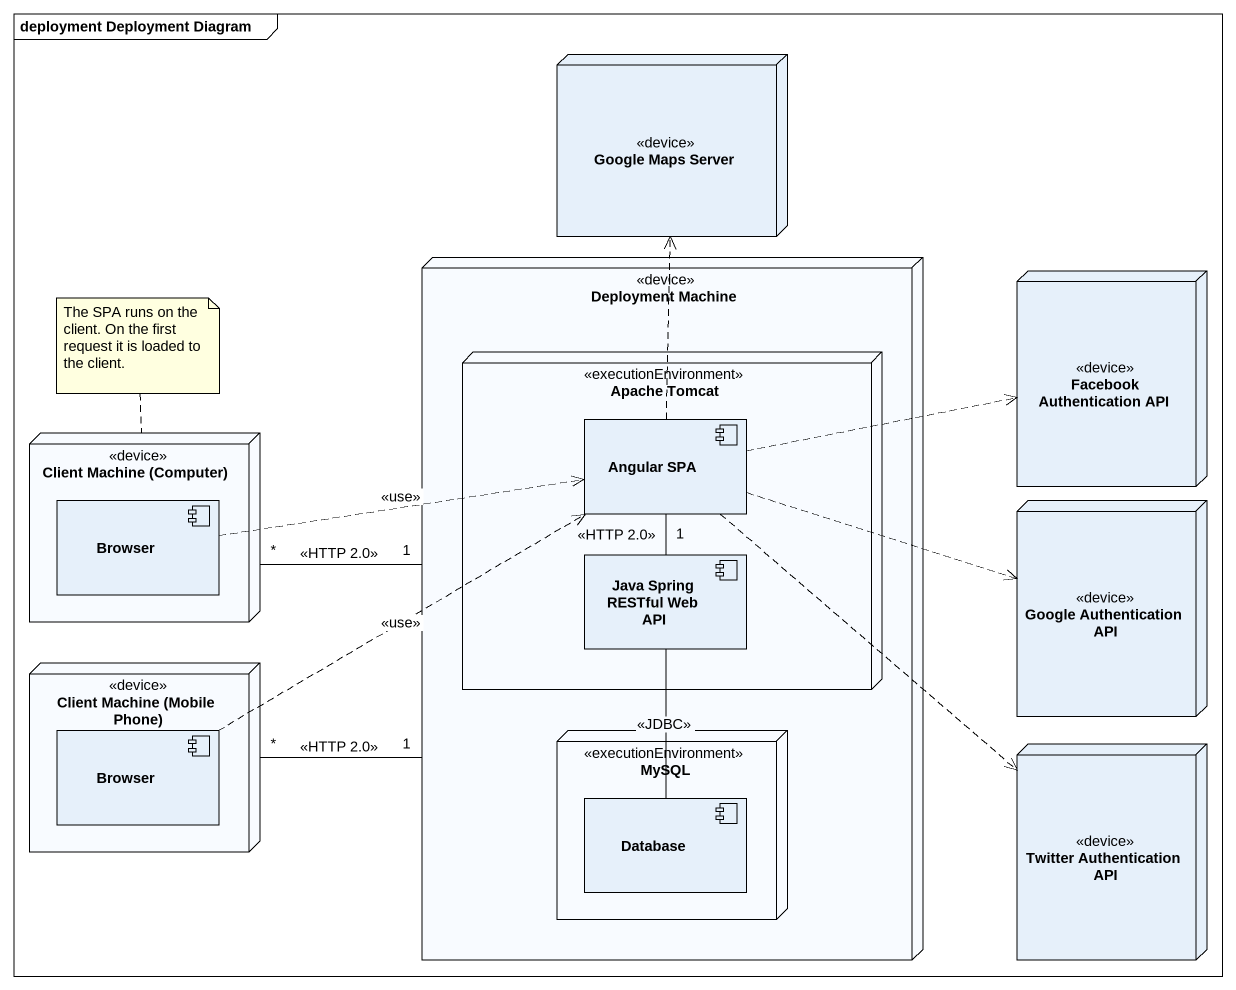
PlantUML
@startuml
mainframe deployment Deployment Diagram
node "Google Maps Server" as Google_Maps_Server <<device>>
node "Deployment Machine" as Deployment_Machine <<device>> {
  node "Apache Tomcat" as Apache_Tomcat <<executionEnvironment>> {
    component "Angular SPA" as Angular_SPA
    component "Java Spring RESTful Web API" as Java_Spring_RESTful_Web_API
  }
  node MySQL <<executionEnvironment>> {
    component "Database" as Database_
  }
}
node "Facebook Authentication API" as Facebook_Authentication_API <<device>>
node "Client Machine (Computer)" as Client_Machine_Computer <<device>> {
  component Browser
}
node "Google Authentication API" as Google_Authentication_API <<device>>
node "Client Machine (Mobile Phone)" as Client_Machine_Mobile_Phone <<device>> {
  component "Browser" as Browser_2
}
node "Twitter Authentication API" as Twitter_Authentication_API <<device>>
Client_Machine_Computer "*" -right- "1" Deployment_Machine : <<HTTP 2.0>>
Angular_SPA .up.> Google_Maps_Server
Angular_SPA .right.> Facebook_Authentication_API
Angular_SPA "1" -- Java_Spring_RESTful_Web_API : <<HTTP 2.0>>
Angular_SPA .right.> Google_Authentication_API
Angular_SPA ..> Twitter_Authentication_API
Browser .right.> Angular_SPA : <<use>>
Java_Spring_RESTful_Web_API -- Database_ : <<JDBC>>
Client_Machine_Mobile_Phone "*" -right- "1" Deployment_Machine : <<HTTP 2.0>>
Browser_2 .right.> Angular_SPA : <<use>>
note top of Client_Machine_Computer : The SPA runs on the client. On the first request it is loaded to the client.
@enduml
